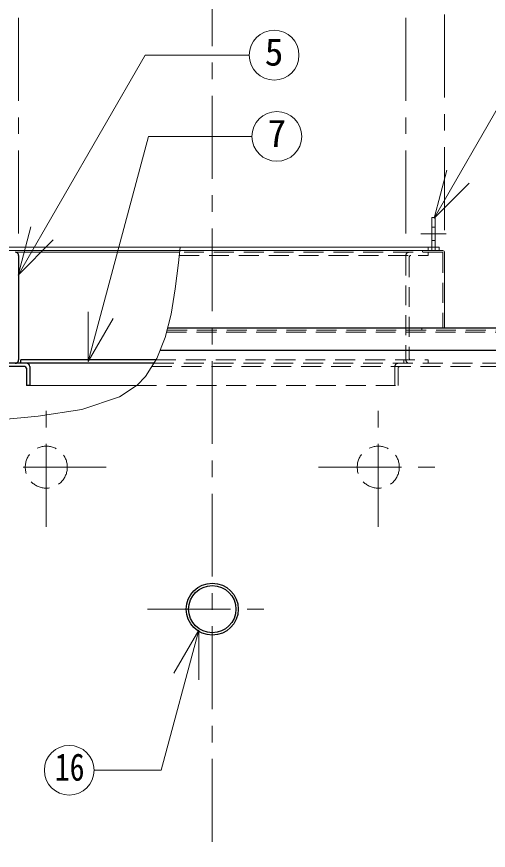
# Model space of a CAD drawing. Units: millimetres at full size, sheet at 1:15; details may follow other scales. Extents: x -3044 to 3031, y -2085 to 2130.
# Drawn here: x -2433 to -2007, y -853 to -98 of the extents above; entities that cross this region are included whole.
import ezdxf
from ezdxf.enums import TextEntityAlignment as Align

# ---------------------------------------------------------------- set-up
doc = ezdxf.new("R2010")
doc.units = ezdxf.units.MM
doc.header["$LTSCALE"] = 15
doc.linetypes.add('CHAIN1', pattern=[8, 5, -1, 1, -1])
doc.linetypes.add('DASHED1', pattern=[1.8, 1.2, -0.6])
doc.layers.add('0-0', color=4, linetype='Continuous', lineweight=9)
doc.styles.add('ＭＳ ゴシック', font='')
doc.styles.get('ＭＳ ゴシック').set_extended_font_data('MS Gothic')

msp = doc.modelspace()

# ---------------------------------------------------------------- linework, layer by layer
at = {"layer": '0-0', "linetype": 'CHAIN1'}
for p, q in [((-2046.5, -291.46), (-2046.5, 200.04)), ((-2431.5, -294.46), (-2431.5, 135.04)), ((-2081.5, -294.46), (-2081.5, 135.04)), ((-2256.5, 70.04), (-2256.5, -1524.96)), ((-2068, -294.96), (-2045, -294.96)), ((-2406.5, -559.96), (-2406.5, -451.96)), ((-2106.5, -559.96), (-2106.5, -451.96)), ((-2352.5, -505.96), (-2460.5, -505.96)), ((-2160.5, -505.96), (-2052.5, -505.96)), ((-2315, -634.46), (-2198, -634.46))]:
    msp.add_line(p, q, dxfattribs=at)
at = {"layer": '0-0', "color": 7, "lineweight": 18}
for p, q in [((-2431.98, -332.12), (-2317.13, -133.19)), ((-2223.14, -133.19), (-2317.13, -133.19)), ((-2056.03, -280.8), (-1992.31, -170.43)), ((-2056.03, -280.8), (-2044.39, -237.33)), ((-2056.03, -280.8), (-2024.21, -248.98)), ((-2431.98, -332.12), (-2420.33, -288.65)), ((-2431.98, -332.12), (-2400.16, -300.3)), ((-2285.65, -306.96), (-2051.5, -306.96)), ((-2051.5, -309.96), (-2051.5, -306.96)), ((-2285.96, -309.96), (-2048, -309.96)), ((-2046.5, -311.46), (-2046.5, -379.96)), ((-2368.65, -410.28), (-2368.65, -365.28)), ((-2368.65, -410.28), (-2346.15, -371.31)), ((-2268.68, -653.41), (-2302.65, -780.21)), ((-2268.68, -653.41), (-2291.18, -692.38)), ((-2268.68, -653.41), (-2268.68, -698.41)), ((-2302.65, -780.21), (-2363.23, -780.21))]:
    msp.add_line(p, q, dxfattribs=at)
at = {"layer": '0-0'}
for p, q in [((-2055, -279.96), (-2058, -279.96)), ((-2058, -279.96), (-2058, -306.96)), ((-2055, -279.96), (-2055, -306.96)), ((-2285.65, -306.96), (-2451.5, -306.96)), ((-2285.96, -309.96), (-2446.5, -309.96)), ((-2286.11, -311.46), (-2434.5, -311.46)), ((-2324.8, -431.96), (-2421.5, -431.96))]:
    msp.add_line(p, q, dxfattribs=at)
at = {"layer": '0-0', "linetype": 'DASHED1'}
for p, q in [((-2058, -288.96), (-2055, -288.96)), ((-2058, -300.96), (-2055, -300.96)), ((-2061.5, -309.96), (-2061.5, -306.96)), ((-2058, -306.96), (-2058, -309.96)), ((-2055, -306.96), (-2055, -309.96)), ((-2286.42, -314.46), (-2061.5, -314.46)), ((-2048, -311.46), (-2286.11, -311.46)), ((-2081.5, -314.46), (-2081.5, -408.96)), ((-2078.5, -315.96), (-2078.5, -407.46)), ((-2066.5, -309.96), (-2066.5, -311.46)), ((-2061.5, -311.46), (-2061.5, -314.46)), ((-2048, -312.21), (-2048, -379.96)), ((-2067, -379.96), (-2067, -381.96)), ((-2307.34, -408.96), (-2061.5, -408.96)), ((-2083.5, -411.96), (-2083.5, -408.96)), ((-2061.5, -408.96), (-2061.5, -411.96)), ((-2091.5, -414.96), (-2091.5, -431.96)), ((-2088.5, -416.46), (-2088.5, -431.96)), ((-2324.8, -431.96), (-2088.5, -431.96))]:
    msp.add_line(p, q, dxfattribs=at)
at = {"layer": '0-0', "color": 5, "lineweight": 25}
for p, q in [((-2431.5, -314.46), (-2431.5, -408.96)), ((-2296.8, -379.96), (-1791, -379.96)), ((-2303.47, -399.96), (-1789, -399.96)), ((-2309.26, -411.96), (-2689.5, -411.96)), ((-2429.5, -411.96), (-2429.5, -408.96)), ((-2307.34, -408.96), (-2429.5, -408.96)), ((-2426, -414.96), (-2689.5, -414.96)), ((-2424.5, -416.46), (-2424.5, -431.96))]:
    msp.add_line(p, q, dxfattribs=at)
at = {"layer": '0-0', "color": 7, "linetype": 'DASHED1', "lineweight": 18}
for p, q in [((-2297.81, -383.96), (-1794, -383.96)), ((-2297.3, -381.96), (-1792, -381.96)), ((-2309.26, -411.96), (-1823.5, -411.96)), ((-2311.18, -414.96), (-1823.5, -414.96))]:
    msp.add_line(p, q, dxfattribs=at)
at = {"layer": '0-0', "color": 7, "lineweight": 18}
for points in [[(-2368.65, -410.28), (-2314.1, -206.69), (-2220.66, -206.69)], [(-2285.65, -306.96), (-2287.08, -320.95), (-2289.89, -344.71), (-2293.66, -367.5), (-2299, -388.7), (-2306.53, -407.68), (-2316.84, -423.83), (-2324.35, -431.65), (-2340.21, -442.35), (-2374.37, -453.85), (-2413.92, -459.78), (-2455.12, -463.87)]]:
    msp.add_lwpolyline(points, dxfattribs=at)
at = {"layer": '0-0', "color": 5, "lineweight": 25}
msp.add_lwpolyline([(-2421.5, -414.96), (-2421.5, -431.96), (-2424.5, -431.96)], dxfattribs=at)
at = {"layer": '0-0', "color": 7, "lineweight": 18}
for centre in [(-2200.64, -133.19), (-2198.16, -206.69), (-2385.73, -780.21)]:
    msp.add_circle(centre, 22.5, dxfattribs=at)
at = {"layer": '0-0', "linetype": 'DASHED1'}
for centre in [(-2406.5, -505.96), (-2106.5, -505.96)]:
    msp.add_circle(centre, 19, dxfattribs=at)
at = {"layer": '0-0', "color": 5, "lineweight": 25}
for radius in [23.5, 21.35]:
    msp.add_circle((-2256.5, -634.46), radius, dxfattribs=at)
for centre, radius, start, end in [((-2434.5, -314.46), 3, 0, 90), ((-2434.5, -408.96), 3, 270, 0), ((-2424.5, -414.96), 3, 0, 90), ((-2426, -416.46), 1.5, 0, 90)]:
    msp.add_arc(centre, radius, start, end, dxfattribs=at)
at = {"layer": '0-0', "linetype": 'DASHED1'}
for centre, radius, start, end in [((-2078.5, -314.46), 3, 90, 180), ((-2077, -315.96), 1.5, 90, 180), ((-2048.75, -312.21), 0.75, 0, 90), ((-2088.5, -414.96), 3, 90, 180), ((-2078.5, -408.96), 3, 180, 270), ((-2077, -407.46), 1.5, 180, 270), ((-2087, -416.46), 1.5, 90, 180)]:
    msp.add_arc(centre, radius, start, end, dxfattribs=at)
at = {"layer": '0-0', "color": 7, "lineweight": 18}
msp.add_arc((-2048, -311.46), 1.5, 0, 90, dxfattribs=at)

# ---------------------------------------------------------------- texts
at = {"layer": '0-0', "color": 7, "style": 'ＭＳ ゴシック'}
for s, p in [('5', (-2209.08, -150.07)), ('7', (-2206.6, -223.57))]:
    msp.add_text(s, height=24.74, dxfattribs=at).set_placement(p, align=Align.BOTTOM_LEFT)
at = {"layer": '0-0', "color": 7, "style": 'ＭＳ ゴシック', "width": 0.8}
msp.add_text('16', height=24.74, dxfattribs=at).set_placement((-2398.85, -797.08), align=Align.BOTTOM_LEFT)

doc.saveas('drawing.dxf')
